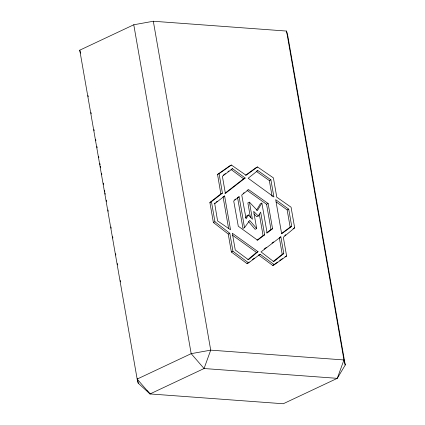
<?xml version="1.0" encoding="UTF-8"?>
<svg xmlns="http://www.w3.org/2000/svg" width="425" height="425" viewBox="0 0 425 425"><rect width="100%" height="100%" fill="white"/><g stroke="black" fill="none" stroke-linecap="round" stroke-linejoin="round"><path stroke-width="0.64" d="M256.488 210.263L260.312 203.814L261.88 203.076L267.107 233.012L272.547 228.74L268.148 203.538L248.609 189.635L241.745 195.032L246.096 218.779L248.466 214.96L252.418 219.247L249.438 202.162L247.871 202.895L250.41 217.451M261.88 203.076L257.417 210.603L249.438 202.162M345.243 365.011L337.28 378.34L283.263 403.75L150.041 393.938L138.226 383.212L137.158 379.073L79.757 50.182L133.774 24.772L153.319 21.25L286.54 31.062L287.842 36.12L345.243 365.011L343.942 359.954L286.54 31.062M253.953 213.956L256.737 216.739L258.299 216.006L260.668 212.112L264.637 234.844L257.592 240.226L238.282 226.217L233.713 200.993L239.126 196.732L244.529 227.673L242.962 228.411L237.559 197.471M245.544 217.876L246.898 215.693L248.466 214.96M244.529 227.673L249.719 220.405L256.668 228.57L255.101 229.303L248.561 221.622M247.887 259.664L256.456 252.413L258.023 251.68L232.326 233.245L235.253 250.001L248.444 259.776L258.023 251.68M284.723 235.519L285.712 234.706M245.56 175.254L255.956 167.7L257.523 166.961L273.408 177.884L276.776 197.184L291.067 207.203L294.668 227.843L283.337 237.235L286.609 256.004L274.353 264.754L272.786 265.487L258.575 254.989L260.137 254.251L274.353 264.754M273.147 261.572L282.216 254.315L283.783 253.576L280.856 236.821L279.289 237.554L282.216 254.315M283.783 253.576L273.705 261.641L261.014 251.898L280.856 236.821M257.81 170.558L248.163 178.25L273.902 196.988L270.911 179.844L257.81 170.558L256.243 171.296L269.344 180.577L272.117 196.456M234.605 199.792L235.593 199.017M243.121 193.455L244.104 192.684M266.528 232.969L270.98 229.479L272.547 228.74M260.137 254.251L248.577 262.852L247.01 263.59L231.37 252.009L228.23 234.026L213.382 222.498L209.881 202.454L220.835 193.906L222.403 193.168L219.109 173.676L231.402 165.038L246.086 175.275L257.523 166.961M209.881 202.454L211.448 201.721L222.403 193.168M214.195 203.639L215.241 202.821M216.282 202.008L217.324 201.195M224.623 195.978L214.721 203.713L217.584 220.915L230.52 229.776L224.623 195.978L223.056 196.711L228.613 228.56M224.852 193.338L243.599 178.766L245.167 178.027L232.544 168.698L231.503 169.187M245.167 178.027L225.377 193.412L222.381 176.269L232.544 168.698M257.035 240.194L263.07 235.583L264.637 234.844M264.148 249.066L266.236 247.477M271.979 243.111L273.546 241.921M223.359 175.111L225.388 173.597M227.933 171.705L228.947 170.951M247.01 263.59L249.114 262.028M252.264 259.68L254.368 258.118M281.674 233.373L290.158 227.115L291.725 226.376L288.724 209.164L275.692 199.67L281.653 233.808L291.725 226.376M272.786 265.487L277.583 262.066M279.714 260.546L282.381 258.644M220.835 193.906L217.547 174.415L229.835 165.771L231.402 165.038M217.547 174.415L219.109 173.676M248.088 189.885L247.042 190.373L266.581 204.276L270.98 229.479M269.344 180.577L270.911 179.844M238.085 197.221L239.126 196.732M213.382 222.498L214.944 221.765L229.798 233.293L232.937 251.276L248.577 262.852M266.581 204.276L268.148 203.538M228.23 234.026L229.798 233.293M276.213 201.928L287.157 209.902L288.724 209.164M231.37 252.009L232.937 251.276M293.101 228.576L294.668 227.843M285.042 256.743L286.609 256.004M150.041 393.938L204.058 368.528L337.28 378.34L343.942 359.954L210.715 350.142L191.176 353.664L137.158 379.073L150.041 393.938L146.88 390.57M232.369 235.131L256.456 252.413M230.982 169.437L243.599 178.766M258.299 216.006L253.667 211.358L256.668 228.57M79.757 50.182L80.516 53.136M287.157 209.902L290.158 227.115M259.33 214.152L263.07 235.583M211.448 201.721L214.944 221.765M153.319 21.25L210.715 350.142L204.058 368.528L191.176 353.664L133.774 24.772M88.012 95.513L88.241 96.82M90.982 112.513L91.21 113.82M93.946 129.513L94.175 130.82M95.657 139.32L95.885 140.627M96.916 146.513L97.144 147.82M98.627 156.32L98.855 157.627M99.88 163.513L100.109 164.82M100.337 166.127L100.566 167.439M101.591 173.32L101.819 174.627M103.307 183.127L103.535 184.439M104.561 190.32L104.789 191.633M105.017 192.939L105.246 194.246M106.271 200.133L106.5 201.439M107.982 209.939L108.21 211.246M110.952 226.939L111.18 228.246M112.662 236.746L112.891 238.053M115.627 253.746L115.855 255.053M117.343 263.553L117.571 264.86M120.307 280.553L120.535 281.86M137.424 378.632L138.226 383.212"/></g></svg>
